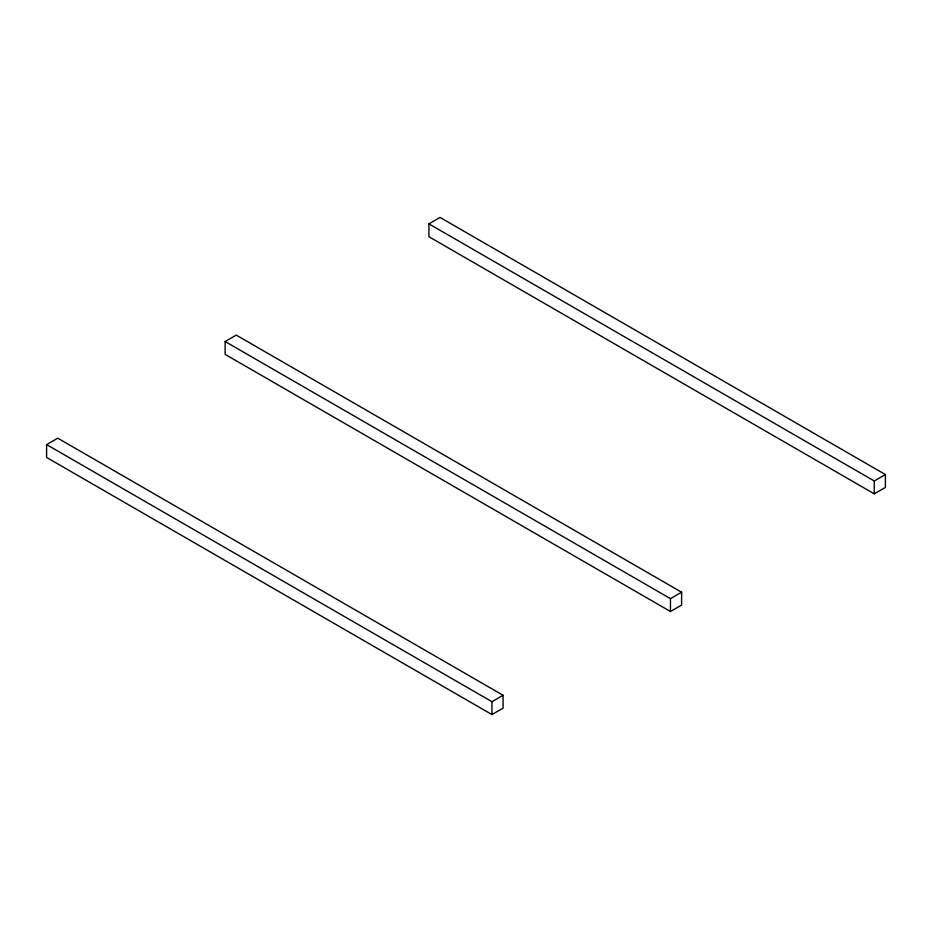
<?xml version="1.0" encoding="UTF-8"?>
<svg xmlns="http://www.w3.org/2000/svg" width="932" height="932" viewBox="0 0 932 932"><rect width="100%" height="100%" fill="white"/><g stroke="black" fill="none" stroke-linecap="round" stroke-linejoin="round"><path stroke-width="1.4" d="M46.6 444.587L57.737 438.168L503.082 695.284L503.082 708.134L491.945 714.564L46.6 457.449L46.6 444.587L491.945 701.714L503.082 695.284M225.125 341.52L236.25 335.101L681.607 592.216L681.607 605.066L670.469 611.497L225.125 354.381L225.125 341.52L670.469 598.647L681.607 592.216M428.918 223.866L440.055 217.436L885.4 474.551L885.4 487.413L874.263 493.832L428.918 236.716L428.918 223.866L874.263 480.982L885.4 474.551M874.263 480.982L874.263 493.832M670.469 598.647L670.469 611.497M491.945 701.714L491.945 714.564"/></g></svg>
